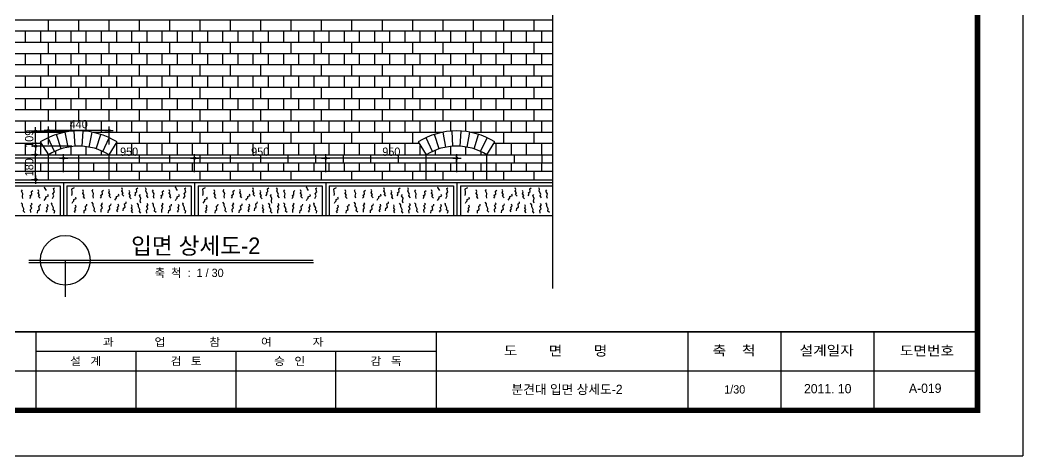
# Model space of a CAD drawing. Extents: x 180744 to 193359, y -159004 to -150094.
# Drawn here: x 186092 to 193359, y -159004 to -155847 of the extents above; entities that cross this region are included whole.
import ezdxf
from ezdxf.enums import TextEntityAlignment as Align

# ---------------------------------------------------------------- set-up
doc = ezdxf.new("R2010")
doc.units = 0
doc.header["$LTSCALE"] = 50
doc.header["$MEASUREMENT"] = 0
doc.header["$PDMODE"] = 35
doc.header["$PDSIZE"] = -10
doc.layers.get('0').update_dxf_attribs({"linetype": 'CONTINUOUS'})
doc.layers.get('DEFPOINTS').update_dxf_attribs({"linetype": 'CONTINUOUS'})
for name, color, linetype in [('COR', 4, 'CONTINUOUS'), ('DIM', 7, 'CONTINUOUS'), ('ele-3', 6, 'CONTINUOUS'), ('h', 5, 'CONTINUOUS'), ('HAT', 5, 'CONTINUOUS'), ('TEX', 7, 'CONTINUOUS'), ('TEXT', 7, 'CONTINUOUS'), ('W-2', 2, 'CONTINUOUS'), ('WAL', 3, 'CONTINUOUS'), ('WID', 4, 'CONTINUOUS')]:
    doc.layers.add(name, color=color, linetype=linetype)
doc.styles.add('HY울릉도M', font='HYWULM_0.TTF')
doc.styles.add('title', font='HYWULB_0.TTF', dxfattribs={"width": 0.6})
doc.styles.add('현창', font='HYWULM_0.TTF')
doc.dimstyles.new('ISO-25', dxfattribs={"dimscale": 20, "dimtxt": 4, "dimasz": 1, "dimexe": 2, "dimexo": 5, "dimtad": 1, "dimlunit": 6, "dimtxsty": '현창', "dimblk": 'DIMDOT', "dimcen": 2.5, "dimadec": 0, "dimazin": 0, "dimtfac": 1, "dimtmove": 0, "dimatfit": 3, "dimldrblk": 'DIMDOT', "dimfxl": 1, "dimarcsym": 0})

# ---------------------------------------------------------------- blocks, each defined once
blk = doc.blocks.new('20')
at = {"layer": 'COR', "linetype": 'Continuous'}
for p, q in [((262847, -53606), (262847, -57398)), ((282175, -53606), (282175, -57398)), ((294331, -53606), (294331, -57398)), ((294331, -53606), (294331, -57398)), ((298824, -53606), (298824, -57398)), ((303324, -53606), (303324, -57398)), ((282175, -54554), (262847, -54554)), ((308324, -55502), (230424, -55502)), ((308324, -55502), (230424, -55502))]:
    blk.add_line(p, q, dxfattribs=at)
at = {"layer": 'COR'}
for p, q in [((267679, -54554), (267679, -57398)), ((272511, -54554), (272511, -57398)), ((277343, -57398), (277343, -54554))]:
    blk.add_line(p, q, dxfattribs=at)
at = {"layer": 'COR', "linetype": 'Continuous', "const_width": 270}
blk.add_lwpolyline([(230424, -2398), (230424, -57398), (308324, -57398), (308324, -2398)], close=True, dxfattribs=at)
at = {"layer": 'COR', "linetype": 'Continuous', "const_width": 94.8}
blk.add_lwpolyline([(308324, -53606), (230424, -53606)], dxfattribs=at)
at = {"layer": 'HAT'}
for p in [(310524, -198), (226424, -59598)]:
    blk.add_line(p, (310524, -59598), dxfattribs=at)
at = {"layer": 'WAL', "linetype": 'Continuous', "style": 'HY울릉도M', "width": 1.1}
for s, height, p in [('과             업              참             여             자', 379.48, (266081, -54287)), ('도        면        명', 474.35, (285449, -54755)), ('축    척', 474.3, (295539, -54743)), ('설계일자', 474.3, (299737, -54743)), ('도면번호', 474.3, (304577, -54755)), ('설   계', 379.5, (264501, -55211)), ('검   토', 379.5, (269356, -55211)), ('승   인', 379.5, (274355, -55211)), ('감   독', 379.5, (279013, -55211))]:
    blk.add_text(s, height=height, dxfattribs=at).set_placement(p)
blk = doc.blocks.new('DIMDOT')
at = {"linetype": 'Continuous'}
blk.add_line((-2, 0), (2, 0), dxfattribs=at)
for radius in [0.5, 0.25]:
    blk.add_circle((0, 0), radius, dxfattribs=at)
blk = doc.blocks.new('*D19')
at = {"color": 0, "lineweight": -2}
for p, q in [((186222.4, -156822.9), (186175.3, -156822.9)), ((186205.3, -156987.9), (186205.3, -156837.9)), ((186222.4, -157002.9), (186175.3, -157002.9))]:
    blk.add_line(p, q, dxfattribs=at)
at = {"layer": 'DEFPOINTS', "color": 0}
for p in [(186205.3, -156822.9), (186297.4, -156822.9), (186297.4, -157002.9)]:
    blk.add_point(p, dxfattribs=at)
at = {"color": 0, "lineweight": -2, "xscale": 15, "yscale": 15, "zscale": 15}
for p, rotation in [((186205.3, -156822.9), 90), ((186205.3, -157002.9), 270)]:
    blk.add_blockref('DIMDOT', p, dxfattribs=dict(at, rotation=rotation))
at = {"color": 0, "insert": (186159, -156912.9), "char_height": 60, "attachment_point": 5, "rotation": 90, "style": '현창'}
blk.add_mtext('180', dxfattribs=at)
blk = doc.blocks.new('*D20')
at = {"color": 0, "lineweight": -2}
for p, q in [((186475, -156651.7), (186175.1, -156651.7)), ((186205.1, -156745.7), (186205.1, -156666.7)), ((186468.2, -156760.7), (186175.1, -156760.7))]:
    blk.add_line(p, q, dxfattribs=at)
at = {"layer": 'DEFPOINTS', "color": 0}
for p in [(186205.1, -156651.7), (186550, -156651.7), (186543.2, -156760.7)]:
    blk.add_point(p, dxfattribs=at)
at = {"color": 0, "lineweight": -2, "xscale": 15, "yscale": 15, "zscale": 15}
for p, rotation in [((186205.1, -156651.7), 90), ((186205.1, -156760.7), 270)]:
    blk.add_blockref('DIMDOT', p, dxfattribs=dict(at, rotation=rotation))
at = {"color": 0, "insert": (186158.9, -156706.2), "char_height": 60, "attachment_point": 5, "rotation": 90, "style": '현창'}
blk.add_mtext('109', dxfattribs=at)
blk = doc.blocks.new('*D24')
at = {"color": 0, "lineweight": -2}
for p, q in [((185457.4, -156947.9), (185457.4, -156816.8)), ((186392.4, -156846.8), (185472.4, -156846.8)), ((186407.4, -156947.9), (186407.4, -156816.8))]:
    blk.add_line(p, q, dxfattribs=at)
at = {"layer": 'DEFPOINTS', "color": 0}
for p in [(185457.4, -156846.8), (185457.4, -157022.9), (186407.4, -157022.9)]:
    blk.add_point(p, dxfattribs=at)
at = {"color": 0, "lineweight": -2, "xscale": 15, "yscale": 15, "zscale": 15, "rotation": 180}
blk.add_blockref('DIMDOT', (185457.4, -156846.8), dxfattribs=at)
at = {"color": 0, "lineweight": -2, "xscale": 15, "yscale": 15, "zscale": 15}
blk.add_blockref('DIMDOT', (186407.4, -156846.8), dxfattribs=at)
at = {"color": 0, "insert": (185932.4, -156800.6), "char_height": 60, "attachment_point": 5, "style": '현창'}
blk.add_mtext('950', dxfattribs=at)
blk = doc.blocks.new('*D25')
at = {"color": 0, "lineweight": -2}
for p, q in [((186407.4, -156947.9), (186407.4, -156816.8)), ((187342.4, -156846.8), (186422.4, -156846.8)), ((187357.4, -156947.9), (187357.4, -156816.8))]:
    blk.add_line(p, q, dxfattribs=at)
at = {"layer": 'DEFPOINTS', "color": 0}
for p in [(186407.4, -156846.8), (186407.4, -157022.9), (187357.4, -157022.9)]:
    blk.add_point(p, dxfattribs=at)
at = {"color": 0, "lineweight": -2, "xscale": 15, "yscale": 15, "zscale": 15, "rotation": 180}
blk.add_blockref('DIMDOT', (186407.4, -156846.8), dxfattribs=at)
at = {"color": 0, "lineweight": -2, "xscale": 15, "yscale": 15, "zscale": 15}
blk.add_blockref('DIMDOT', (187357.4, -156846.8), dxfattribs=at)
at = {"color": 0, "insert": (186882.4, -156800.6), "char_height": 60, "attachment_point": 5, "style": '현창'}
blk.add_mtext('950', dxfattribs=at)
blk = doc.blocks.new('*D26')
at = {"color": 0, "lineweight": -2}
for p, q in [((187357.4, -156947.9), (187357.4, -156816.8)), ((188292.4, -156846.8), (187372.4, -156846.8)), ((188307.4, -156947.9), (188307.4, -156816.8))]:
    blk.add_line(p, q, dxfattribs=at)
at = {"layer": 'DEFPOINTS', "color": 0}
for p in [(187357.4, -156846.8), (187357.4, -157022.9), (188307.4, -157022.9)]:
    blk.add_point(p, dxfattribs=at)
at = {"color": 0, "lineweight": -2, "xscale": 15, "yscale": 15, "zscale": 15, "rotation": 180}
blk.add_blockref('DIMDOT', (187357.4, -156846.8), dxfattribs=at)
at = {"color": 0, "lineweight": -2, "xscale": 15, "yscale": 15, "zscale": 15}
blk.add_blockref('DIMDOT', (188307.4, -156846.8), dxfattribs=at)
at = {"color": 0, "insert": (187832.4, -156800.6), "char_height": 60, "attachment_point": 5, "style": '현창'}
blk.add_mtext('950', dxfattribs=at)
blk = doc.blocks.new('*D27')
at = {"color": 0, "lineweight": -2}
for p, q in [((188307.4, -156947.9), (188307.4, -156816.8)), ((189242.4, -156846.8), (188322.4, -156846.8)), ((189257.4, -156947.9), (189257.4, -156816.8))]:
    blk.add_line(p, q, dxfattribs=at)
at = {"layer": 'DEFPOINTS', "color": 0}
for p in [(188307.4, -156846.8), (188307.4, -157022.9), (189257.4, -157022.9)]:
    blk.add_point(p, dxfattribs=at)
at = {"color": 0, "lineweight": -2, "xscale": 15, "yscale": 15, "zscale": 15, "rotation": 180}
blk.add_blockref('DIMDOT', (188307.4, -156846.8), dxfattribs=at)
at = {"color": 0, "lineweight": -2, "xscale": 15, "yscale": 15, "zscale": 15}
blk.add_blockref('DIMDOT', (189257.4, -156846.8), dxfattribs=at)
at = {"color": 0, "insert": (188782.4, -156800.6), "char_height": 60, "attachment_point": 5, "style": '현창'}
blk.add_mtext('950', dxfattribs=at)
blk = doc.blocks.new('*D32')
at = {"color": 0, "lineweight": -2}
for p, q in [((186297.4, -156747.9), (186297.4, -156616.8)), ((186722.4, -156646.8), (186312.4, -156646.8)), ((186737.4, -156747.9), (186737.4, -156616.8))]:
    blk.add_line(p, q, dxfattribs=at)
at = {"layer": 'DEFPOINTS', "color": 0}
for p in [(186297.4, -156646.8), (186297.4, -156822.9), (186737.4, -156822.9)]:
    blk.add_point(p, dxfattribs=at)
at = {"color": 0, "lineweight": -2, "xscale": 15, "yscale": 15, "zscale": 15, "rotation": 180}
blk.add_blockref('DIMDOT', (186297.4, -156646.8), dxfattribs=at)
at = {"color": 0, "lineweight": -2, "xscale": 15, "yscale": 15, "zscale": 15}
blk.add_blockref('DIMDOT', (186737.4, -156646.8), dxfattribs=at)
at = {"color": 0, "insert": (186517.4, -156600.6), "char_height": 60, "attachment_point": 5, "style": '현창'}
blk.add_mtext('440', dxfattribs=at)

msp = doc.modelspace()

# ---------------------------------------------------------------- linework, layer by layer
at = {"layer": 'DIM'}
for p, q in [((186155.4, -157603.663), (188218.511, -157603.663)), ((186419.845, -157586.521), (186419.845, -157852.235))]:
    msp.add_line(p, q, dxfattribs=at)
msp.add_lwpolyline([(189949.93, -151797.898), (189949.93, -155299.202), (189849.93, -155339.202), (190049.93, -155339.202), (189949.93, -155379.202), (189949.93, -157790.476)], dxfattribs=at)
msp.add_circle((186419.845, -157586.521), 180, dxfattribs=at)
at = {"layer": 'ele-3'}
for p, q in [((186440.575, -156767.068), (186420.242, -156658.963)), ((186491.666, -156760.703), (186484.853, -156650.914)), ((186543.152, -156760.703), (186549.964, -156650.914)), ((186594.242, -156767.068), (186614.575, -156658.963)), ((189178.075, -156767.068), (189157.742, -156658.963)), ((189229.166, -156760.703), (189222.353, -156650.914)), ((189280.652, -156760.703), (189287.464, -156650.914)), ((189331.742, -156767.068), (189352.075, -156658.963)), ((186239.189, -156729.568), (186297.409, -156822.898)), ((186342.696, -156798.406), (186296.46, -156698.595)), ((186390.663, -156779.7), (186357.122, -156674.938)), ((186644.154, -156779.7), (186677.696, -156674.938)), ((186692.122, -156798.406), (186738.357, -156698.595)), ((186737.409, -156822.898), (186795.629, -156729.568)), ((188976.689, -156729.568), (189034.909, -156822.898)), ((189080.196, -156798.406), (189033.96, -156698.595)), ((189128.163, -156779.7), (189094.622, -156674.938)), ((189381.654, -156779.7), (189415.196, -156674.938)), ((189429.622, -156798.406), (189475.857, -156698.595)), ((189474.909, -156822.898), (189533.129, -156729.568)), ((184592.409, -156822.898), (186297.409, -156822.898)), ((186737.409, -156822.898), (189034.909, -156822.898)), ((189474.909, -156822.898), (189949.93, -156822.898)), ((186297.409, -156882.898), (184592.409, -156882.898)), ((189034.909, -156882.898), (186737.409, -156882.898)), ((189949.93, -156882.898), (189474.909, -156882.898))]:
    msp.add_line(p, q, dxfattribs=at)
for points in [[(186957.409, -156882.898), (186957.409, -156822.898)], [(187177.409, -156882.898), (187177.409, -156822.898)], [(187397.409, -156882.898), (187397.409, -156822.898)], [(187617.409, -156882.898), (187617.409, -156822.898)], [(187837.409, -156882.898), (187837.409, -156822.898)], [(188034.909, -156882.898), (188034.909, -156822.898)], [(188234.909, -156882.898), (188234.909, -156822.898)], [(188434.909, -156882.898), (188434.909, -156822.898)], [(188634.909, -156882.898), (188634.909, -156822.898)], [(188834.909, -156882.898), (188834.909, -156822.898)], [(189674.909, -156882.898), (189674.909, -156822.898)], [(189874.909, -156882.898), (189874.909, -156822.898)], [(186297.409, -156942.898), (184592.409, -156942.898)], [(186132.409, -156942.898), (186132.409, -156882.898)], [(186242.409, -156942.898), (186242.409, -156882.898)], [(189034.909, -156942.898), (186737.409, -156942.898)], [(186792.409, -156942.898), (186792.409, -156882.898)], [(186902.409, -156942.898), (186902.409, -156882.898)], [(186957.409, -157002.898), (186957.409, -156942.898)], [(187012.409, -156942.898), (187012.409, -156882.898)], [(187122.409, -156942.898), (187122.409, -156882.898)], [(187177.409, -157002.898), (187177.409, -156942.898)], [(187232.409, -156942.898), (187232.409, -156882.898)], [(187342.409, -156942.898), (187342.409, -156882.898)], [(187397.409, -157002.898), (187397.409, -156942.898)], [(187452.409, -156942.898), (187452.409, -156882.898)], [(187562.409, -156942.898), (187562.409, -156882.898)], [(187617.409, -157002.898), (187617.409, -156942.898)], [(187672.409, -156942.898), (187672.409, -156882.898)], [(187782.409, -156942.898), (187782.409, -156882.898)], [(187837.409, -157002.898), (187837.409, -156942.898)], [(187892.409, -156942.898), (187892.409, -156882.898)], [(188002.409, -156942.898), (188002.409, -156882.898)], [(188057.409, -157002.898), (188057.409, -156942.898)], [(188112.409, -156942.898), (188112.409, -156882.898)], [(188222.409, -156942.898), (188222.409, -156882.898)], [(188277.409, -157002.898), (188277.409, -156942.898)], [(188332.409, -156942.898), (188332.409, -156882.898)], [(188442.409, -156942.898), (188442.409, -156882.898)], [(188497.409, -157002.898), (188497.409, -156942.898)], [(188552.409, -156942.898), (188552.409, -156882.898)], [(188662.409, -156942.898), (188662.409, -156882.898)], [(188717.409, -157002.898), (188717.409, -156942.898)], [(188772.409, -156942.898), (188772.409, -156882.898)], [(188882.409, -156942.898), (188882.409, -156882.898)], [(188937.409, -157002.898), (188937.409, -156942.898)], [(188992.409, -156942.898), (188992.409, -156882.898)], [(189949.93, -156942.898), (189474.909, -156942.898)], [(189542.409, -156942.898), (189542.409, -156882.898)], [(189597.409, -157002.898), (189597.409, -156942.898)], [(189652.409, -156942.898), (189652.409, -156882.898)], [(189762.409, -156942.898), (189762.409, -156882.898)], [(189817.409, -157002.898), (189817.409, -156942.898)], [(189872.409, -156942.898), (189872.409, -156882.898)]]:
    msp.add_lwpolyline(points, dxfattribs=at)
for centre, radius in [((186517.409, -157175.569), 525.664), ((189254.909, -157175.569), 525.664), ((186517.409, -157175.569), 415.664), ((189254.909, -157175.569), 415.664)]:
    msp.add_arc(centre, radius, 58.0436044, 121.9563956, dxfattribs=at)
at = {"layer": 'h'}
for p, q in [((189949.93, -155846.672), (184592.409, -155846.672)), ((189949.93, -155928.024), (184592.409, -155928.024)), ((189949.93, -156009.376), (184592.409, -156009.376)), ((189949.93, -156090.729), (184592.409, -156090.729)), ((189949.93, -156172.081), (184592.409, -156172.081)), ((189949.93, -156253.433), (184592.409, -156253.433)), ((189949.93, -156334.785), (184592.409, -156334.785)), ((189949.93, -156416.137), (184592.409, -156416.137)), ((189949.93, -156497.489), (184592.409, -156497.489)), ((189949.93, -156578.842), (184592.409, -156578.842)), ((186413.913, -156660.194), (184592.409, -156660.194)), ((189151.413, -156660.194), (186620.904, -156660.194)), ((189949.93, -156660.194), (189358.404, -156660.194)), ((186246.66, -156741.546), (184592.409, -156741.546)), ((188984.16, -156741.546), (186788.157, -156741.546)), ((189949.93, -156741.546), (189525.657, -156741.546))]:
    msp.add_line(p, q, dxfattribs=at)
for points in [[(186297.409, -155928.024), (186297.409, -155846.672)], [(186517.409, -155928.024), (186517.409, -155846.672)], [(186737.409, -155928.024), (186737.409, -155846.672)], [(186957.409, -155928.024), (186957.409, -155846.672)], [(187177.409, -155928.024), (187177.409, -155846.672)], [(187397.409, -155928.024), (187397.409, -155846.672)], [(187617.409, -155928.024), (187617.409, -155846.672)], [(187837.409, -155928.024), (187837.409, -155846.672)], [(188057.409, -155928.024), (188057.409, -155846.672)], [(188277.409, -155928.024), (188277.409, -155846.672)], [(188497.409, -155928.024), (188497.409, -155846.672)], [(188717.409, -155928.024), (188717.409, -155846.672)], [(188937.409, -155928.024), (188937.409, -155846.672)], [(189157.409, -155928.024), (189157.409, -155846.672)], [(189377.409, -155928.024), (189377.409, -155846.672)], [(189597.409, -155928.024), (189597.409, -155846.672)], [(189817.409, -155928.024), (189817.409, -155846.672)], [(186132.409, -156009.376), (186132.409, -155928.024)], [(186242.409, -156009.376), (186242.409, -155928.024)], [(186352.409, -156009.376), (186352.409, -155928.024)], [(186462.409, -156009.376), (186462.409, -155928.024)], [(186572.409, -156009.376), (186572.409, -155928.024)], [(186682.409, -156009.376), (186682.409, -155928.024)], [(186792.409, -156009.376), (186792.409, -155928.024)], [(186902.409, -156009.376), (186902.409, -155928.024)], [(187012.409, -156009.376), (187012.409, -155928.024)], [(187122.409, -156009.376), (187122.409, -155928.024)], [(187232.409, -156009.376), (187232.409, -155928.024)], [(187342.409, -156009.376), (187342.409, -155928.024)], [(187452.409, -156009.376), (187452.409, -155928.024)], [(187562.409, -156009.376), (187562.409, -155928.024)], [(187672.409, -156009.376), (187672.409, -155928.024)], [(187782.409, -156009.376), (187782.409, -155928.024)], [(187892.409, -156009.376), (187892.409, -155928.024)], [(188002.409, -156009.376), (188002.409, -155928.024)], [(188112.409, -156009.376), (188112.409, -155928.024)], [(188222.409, -156009.376), (188222.409, -155928.024)], [(188332.409, -156009.376), (188332.409, -155928.024)], [(188442.409, -156009.376), (188442.409, -155928.024)], [(188552.409, -156009.376), (188552.409, -155928.024)], [(188662.409, -156009.376), (188662.409, -155928.024)], [(188772.409, -156009.376), (188772.409, -155928.024)], [(188882.409, -156009.376), (188882.409, -155928.024)], [(188992.409, -156009.376), (188992.409, -155928.024)], [(189102.409, -156009.376), (189102.409, -155928.024)], [(189212.409, -156009.376), (189212.409, -155928.024)], [(189322.409, -156009.376), (189322.409, -155928.024)], [(189432.409, -156009.376), (189432.409, -155928.024)], [(189542.409, -156009.376), (189542.409, -155928.024)], [(189652.409, -156009.376), (189652.409, -155928.024)], [(189762.409, -156009.376), (189762.409, -155928.024)], [(189872.409, -156009.376), (189872.409, -155928.024)], [(186297.409, -156090.729), (186297.409, -156009.376)], [(186517.409, -156090.729), (186517.409, -156009.376)], [(186737.409, -156090.729), (186737.409, -156009.376)], [(186957.409, -156090.729), (186957.409, -156009.376)], [(187177.409, -156090.729), (187177.409, -156009.376)], [(187397.409, -156090.729), (187397.409, -156009.376)], [(187617.409, -156090.729), (187617.409, -156009.376)], [(187837.409, -156090.729), (187837.409, -156009.376)], [(188057.409, -156090.729), (188057.409, -156009.376)], [(188277.409, -156090.729), (188277.409, -156009.376)], [(188497.409, -156090.729), (188497.409, -156009.376)], [(188717.409, -156090.729), (188717.409, -156009.376)], [(188937.409, -156090.729), (188937.409, -156009.376)], [(189157.409, -156090.729), (189157.409, -156009.376)], [(189377.409, -156090.729), (189377.409, -156009.376)], [(189597.409, -156090.729), (189597.409, -156009.376)], [(189817.409, -156090.729), (189817.409, -156009.376)], [(186132.409, -156172.081), (186132.409, -156090.729)], [(186242.409, -156172.081), (186242.409, -156090.729)], [(186352.409, -156172.081), (186352.409, -156090.729)], [(186462.409, -156172.081), (186462.409, -156090.729)], [(186572.409, -156172.081), (186572.409, -156090.729)], [(186682.409, -156172.081), (186682.409, -156090.729)], [(186792.409, -156172.081), (186792.409, -156090.729)], [(186902.409, -156172.081), (186902.409, -156090.729)], [(187012.409, -156172.081), (187012.409, -156090.729)], [(187122.409, -156172.081), (187122.409, -156090.729)], [(187232.409, -156172.081), (187232.409, -156090.729)], [(187342.409, -156172.081), (187342.409, -156090.729)], [(187452.409, -156172.081), (187452.409, -156090.729)], [(187562.409, -156172.081), (187562.409, -156090.729)], [(187672.409, -156172.081), (187672.409, -156090.729)], [(187782.409, -156172.081), (187782.409, -156090.729)], [(187892.409, -156172.081), (187892.409, -156090.729)], [(188002.409, -156172.081), (188002.409, -156090.729)], [(188112.409, -156172.081), (188112.409, -156090.729)], [(188222.409, -156172.081), (188222.409, -156090.729)], [(188332.409, -156172.081), (188332.409, -156090.729)], [(188442.409, -156172.081), (188442.409, -156090.729)], [(188552.409, -156172.081), (188552.409, -156090.729)], [(188662.409, -156172.081), (188662.409, -156090.729)], [(188772.409, -156172.081), (188772.409, -156090.729)], [(188882.409, -156172.081), (188882.409, -156090.729)], [(188992.409, -156172.081), (188992.409, -156090.729)], [(189102.409, -156172.081), (189102.409, -156090.729)], [(189212.409, -156172.081), (189212.409, -156090.729)], [(189322.409, -156172.081), (189322.409, -156090.729)], [(189432.409, -156172.081), (189432.409, -156090.729)], [(189542.409, -156172.081), (189542.409, -156090.729)], [(189652.409, -156172.081), (189652.409, -156090.729)], [(189762.409, -156172.081), (189762.409, -156090.729)], [(189872.409, -156172.081), (189872.409, -156090.729)], [(186297.409, -156253.433), (186297.409, -156172.081)], [(186517.409, -156253.433), (186517.409, -156172.081)], [(186737.409, -156253.433), (186737.409, -156172.081)], [(186957.409, -156253.433), (186957.409, -156172.081)], [(187177.409, -156253.433), (187177.409, -156172.081)], [(187397.409, -156253.433), (187397.409, -156172.081)], [(187617.409, -156253.433), (187617.409, -156172.081)], [(187837.409, -156253.433), (187837.409, -156172.081)], [(188057.409, -156253.433), (188057.409, -156172.081)], [(188277.409, -156253.433), (188277.409, -156172.081)], [(188497.409, -156253.433), (188497.409, -156172.081)], [(188717.409, -156253.433), (188717.409, -156172.081)], [(188937.409, -156253.433), (188937.409, -156172.081)], [(189157.409, -156253.433), (189157.409, -156172.081)], [(189377.409, -156253.433), (189377.409, -156172.081)], [(189597.409, -156253.433), (189597.409, -156172.081)], [(189817.409, -156253.433), (189817.409, -156172.081)], [(186132.409, -156334.785), (186132.409, -156253.433)], [(186242.409, -156334.785), (186242.409, -156253.433)], [(186352.409, -156334.785), (186352.409, -156253.433)], [(186462.409, -156334.785), (186462.409, -156253.433)], [(186572.409, -156334.785), (186572.409, -156253.433)], [(186682.409, -156334.785), (186682.409, -156253.433)], [(186792.409, -156334.785), (186792.409, -156253.433)], [(186902.409, -156334.785), (186902.409, -156253.433)], [(187012.409, -156334.785), (187012.409, -156253.433)], [(187122.409, -156334.785), (187122.409, -156253.433)], [(187232.409, -156334.785), (187232.409, -156253.433)], [(187342.409, -156334.785), (187342.409, -156253.433)], [(187452.409, -156334.785), (187452.409, -156253.433)], [(187562.409, -156334.785), (187562.409, -156253.433)], [(187672.409, -156334.785), (187672.409, -156253.433)], [(187782.409, -156334.785), (187782.409, -156253.433)], [(187892.409, -156334.785), (187892.409, -156253.433)], [(188002.409, -156334.785), (188002.409, -156253.433)], [(188112.409, -156334.785), (188112.409, -156253.433)], [(188222.409, -156334.785), (188222.409, -156253.433)], [(188332.409, -156334.785), (188332.409, -156253.433)], [(188442.409, -156334.785), (188442.409, -156253.433)], [(188552.409, -156334.785), (188552.409, -156253.433)], [(188662.409, -156334.785), (188662.409, -156253.433)], [(188772.409, -156334.785), (188772.409, -156253.433)], [(188882.409, -156334.785), (188882.409, -156253.433)], [(188992.409, -156334.785), (188992.409, -156253.433)], [(189102.409, -156334.785), (189102.409, -156253.433)], [(189212.409, -156334.785), (189212.409, -156253.433)], [(189322.409, -156334.785), (189322.409, -156253.433)], [(189432.409, -156334.785), (189432.409, -156253.433)], [(189542.409, -156334.785), (189542.409, -156253.433)], [(189652.409, -156334.785), (189652.409, -156253.433)], [(189762.409, -156334.785), (189762.409, -156253.433)], [(189872.409, -156334.785), (189872.409, -156253.433)], [(186297.409, -156416.137), (186297.409, -156334.785)], [(186517.409, -156416.137), (186517.409, -156334.785)], [(186737.409, -156416.137), (186737.409, -156334.785)], [(186957.409, -156416.137), (186957.409, -156334.785)], [(187177.409, -156416.137), (187177.409, -156334.785)], [(187397.409, -156416.137), (187397.409, -156334.785)], [(187617.409, -156416.137), (187617.409, -156334.785)], [(187837.409, -156416.137), (187837.409, -156334.785)], [(188057.409, -156416.137), (188057.409, -156334.785)], [(188277.409, -156416.137), (188277.409, -156334.785)], [(188497.409, -156416.137), (188497.409, -156334.785)], [(188717.409, -156416.137), (188717.409, -156334.785)], [(188937.409, -156416.137), (188937.409, -156334.785)], [(189157.409, -156416.137), (189157.409, -156334.785)], [(189377.409, -156416.137), (189377.409, -156334.785)], [(189597.409, -156416.137), (189597.409, -156334.785)], [(189817.409, -156416.137), (189817.409, -156334.785)], [(186132.409, -156497.489), (186132.409, -156416.137)], [(186242.409, -156497.489), (186242.409, -156416.137)], [(186352.409, -156497.489), (186352.409, -156416.137)], [(186462.409, -156497.489), (186462.409, -156416.137)], [(186572.409, -156497.489), (186572.409, -156416.137)], [(186682.409, -156497.489), (186682.409, -156416.137)], [(186792.409, -156497.489), (186792.409, -156416.137)], [(186902.409, -156497.489), (186902.409, -156416.137)], [(187012.409, -156497.489), (187012.409, -156416.137)], [(187122.409, -156497.489), (187122.409, -156416.137)], [(187232.409, -156497.489), (187232.409, -156416.137)], [(187342.409, -156497.489), (187342.409, -156416.137)], [(187452.409, -156497.489), (187452.409, -156416.137)], [(187562.409, -156497.489), (187562.409, -156416.137)], [(187672.409, -156497.489), (187672.409, -156416.137)], [(187782.409, -156497.489), (187782.409, -156416.137)], [(187892.409, -156497.489), (187892.409, -156416.137)], [(188002.409, -156497.489), (188002.409, -156416.137)], [(188112.409, -156497.489), (188112.409, -156416.137)], [(188222.409, -156497.489), (188222.409, -156416.137)], [(188332.409, -156497.489), (188332.409, -156416.137)], [(188442.409, -156497.489), (188442.409, -156416.137)], [(188552.409, -156497.489), (188552.409, -156416.137)], [(188662.409, -156497.489), (188662.409, -156416.137)], [(188772.409, -156497.489), (188772.409, -156416.137)], [(188882.409, -156497.489), (188882.409, -156416.137)], [(188992.409, -156497.489), (188992.409, -156416.137)], [(189102.409, -156497.489), (189102.409, -156416.137)], [(189212.409, -156497.489), (189212.409, -156416.137)], [(189322.409, -156497.489), (189322.409, -156416.137)], [(189432.409, -156497.489), (189432.409, -156416.137)], [(189542.409, -156497.489), (189542.409, -156416.137)], [(189652.409, -156497.489), (189652.409, -156416.137)], [(189762.409, -156497.489), (189762.409, -156416.137)], [(189872.409, -156497.489), (189872.409, -156416.137)], [(186297.409, -156578.842), (186297.409, -156497.489)], [(186517.409, -156578.842), (186517.409, -156497.489)], [(186737.409, -156578.842), (186737.409, -156497.489)], [(186957.409, -156578.842), (186957.409, -156497.489)], [(187177.409, -156578.842), (187177.409, -156497.489)], [(187397.409, -156578.842), (187397.409, -156497.489)], [(187617.409, -156578.842), (187617.409, -156497.489)], [(187837.409, -156578.842), (187837.409, -156497.489)], [(188057.409, -156578.842), (188057.409, -156497.489)], [(188277.409, -156578.842), (188277.409, -156497.489)], [(188497.409, -156578.842), (188497.409, -156497.489)], [(188717.409, -156578.842), (188717.409, -156497.489)], [(188937.409, -156578.842), (188937.409, -156497.489)], [(189157.409, -156578.842), (189157.409, -156497.489)], [(189377.409, -156578.842), (189377.409, -156497.489)], [(189597.409, -156578.842), (189597.409, -156497.489)], [(189817.409, -156578.842), (189817.409, -156497.489)], [(186132.409, -156660.194), (186132.409, -156578.842)], [(186242.409, -156660.194), (186242.409, -156578.842)], [(186352.409, -156660.194), (186352.409, -156578.842)], [(186462.409, -156652.79), (186462.409, -156578.842)], [(186572.409, -156652.79), (186572.409, -156578.842)], [(186682.409, -156660.194), (186682.409, -156578.842)], [(186792.409, -156660.194), (186792.409, -156578.842)], [(186902.409, -156660.194), (186902.409, -156578.842)], [(187012.409, -156660.194), (187012.409, -156578.842)], [(187122.409, -156660.194), (187122.409, -156578.842)], [(187232.409, -156660.194), (187232.409, -156578.842)], [(187342.409, -156660.194), (187342.409, -156578.842)], [(187452.409, -156660.194), (187452.409, -156578.842)], [(187562.409, -156660.194), (187562.409, -156578.842)], [(187672.409, -156660.194), (187672.409, -156578.842)], [(187782.409, -156660.194), (187782.409, -156578.842)], [(187892.409, -156660.194), (187892.409, -156578.842)], [(188002.409, -156660.194), (188002.409, -156578.842)], [(188112.409, -156660.194), (188112.409, -156578.842)], [(188222.409, -156660.194), (188222.409, -156578.842)], [(188332.409, -156660.194), (188332.409, -156578.842)], [(188442.409, -156660.194), (188442.409, -156578.842)], [(188552.409, -156660.194), (188552.409, -156578.842)], [(188662.409, -156660.194), (188662.409, -156578.842)], [(188772.409, -156660.194), (188772.409, -156578.842)], [(188882.409, -156660.194), (188882.409, -156578.842)], [(188992.409, -156660.194), (188992.409, -156578.842)], [(189102.409, -156660.194), (189102.409, -156578.842)], [(189212.409, -156651.626), (189212.409, -156578.842)], [(189322.409, -156654.257), (189322.409, -156578.842)], [(189432.409, -156660.194), (189432.409, -156578.842)], [(189542.409, -156660.194), (189542.409, -156578.842)], [(189652.409, -156660.194), (189652.409, -156578.842)], [(189762.409, -156660.194), (189762.409, -156578.842)], [(189872.409, -156660.194), (189872.409, -156578.842)], [(186297.409, -156698.156), (186297.409, -156660.194)], [(186737.409, -156698.156), (186737.409, -156660.194)], [(186957.409, -156741.546), (186957.409, -156660.194)], [(187177.409, -156741.546), (187177.409, -156660.194)], [(187397.409, -156741.546), (187397.409, -156660.194)], [(187617.409, -156741.546), (187617.409, -156660.194)], [(187837.409, -156741.546), (187837.409, -156660.194)], [(188057.409, -156741.546), (188057.409, -156660.194)], [(188277.409, -156741.546), (188277.409, -156660.194)], [(188497.409, -156741.546), (188497.409, -156660.194)], [(188717.409, -156741.546), (188717.409, -156660.194)], [(188937.409, -156741.546), (188937.409, -156660.194)], [(189377.409, -156664.378), (189377.409, -156660.194)], [(189597.409, -156741.546), (189597.409, -156660.194)], [(189817.409, -156741.546), (189817.409, -156660.194)], [(186132.409, -156822.898), (186132.409, -156741.546)], [(186242.409, -156822.898), (186242.409, -156741.546)], [(186792.409, -156822.898), (186792.409, -156741.546)], [(186902.409, -156822.898), (186902.409, -156741.546)], [(187012.409, -156822.898), (187012.409, -156741.546)], [(187122.409, -156822.898), (187122.409, -156741.546)], [(187232.409, -156822.898), (187232.409, -156741.546)], [(187342.409, -156822.898), (187342.409, -156741.546)], [(187452.409, -156822.898), (187452.409, -156741.546)], [(187562.409, -156822.898), (187562.409, -156741.546)], [(187672.409, -156822.898), (187672.409, -156741.546)], [(187782.409, -156822.898), (187782.409, -156741.546)], [(187892.409, -156822.898), (187892.409, -156741.546)], [(188002.409, -156822.898), (188002.409, -156741.546)], [(188112.409, -156822.898), (188112.409, -156741.546)], [(188222.409, -156822.898), (188222.409, -156741.546)], [(188332.409, -156822.898), (188332.409, -156741.546)], [(188442.409, -156822.898), (188442.409, -156741.546)], [(188552.409, -156822.898), (188552.409, -156741.546)], [(188662.409, -156822.898), (188662.409, -156741.546)], [(188772.409, -156822.898), (188772.409, -156741.546)], [(188882.409, -156822.898), (188882.409, -156741.546)], [(188992.409, -156822.898), (188992.409, -156754.769)], [(189542.409, -156822.898), (189542.409, -156741.546)], [(189652.409, -156822.898), (189652.409, -156741.546)], [(189762.409, -156822.898), (189762.409, -156741.546)], [(189872.409, -156822.898), (189872.409, -156741.546)], [(186112.966, -157138.92), (186109.34, -157124.802), (186113.277, -157104.589), (186102.731, -157086.692), (186109.734, -157075.923)], [(186162.66, -157140.028), (186170.29, -157128.843), (186165.712, -157117.149), (186176.902, -157109.523), (186174.868, -157089.186), (186184.023, -157082.067)], [(186238.219, -157136.851), (186226.907, -157124.467), (186233.371, -157113.159), (186223.675, -157100.775), (186228.523, -157087.314), (186223.675, -157076.007)], [(186282.877, -157080.61), (186273.318, -157066.529), (186270.299, -157058.483), (186266.023, -157056.723)], [(186327.578, -157140.086), (186338.174, -157119.386), (186330.949, -157105.426), (186342.989, -157090.021), (186335.284, -157067.395), (186342.989, -157061.137)], [(186483.513, -157061.804), (186464.121, -157070.419), (186466.814, -157091.418), (186467.353, -157105.956), (186464.659, -157116.725)], [(186562.243, -157138.252), (186550.931, -157125.868), (186557.395, -157114.56), (186547.699, -157102.176), (186552.547, -157088.715), (186547.699, -157077.408)], [(186624.715, -157136.11), (186621.089, -157121.992), (186625.026, -157101.779), (186614.48, -157083.882), (186621.483, -157073.112)], [(186674.409, -157137.218), (186682.039, -157126.033), (186677.461, -157114.339), (186688.651, -157106.713), (186686.617, -157086.376), (186695.772, -157079.257)], [(186749.969, -157134.041), (186738.656, -157121.657), (186745.12, -157110.349), (186735.424, -157097.965), (186740.272, -157084.504), (186735.424, -157073.197)], [(186843.689, -157122.732), (186832.377, -157110.348), (186838.841, -157099.04), (186829.145, -157086.656), (186833.992, -157073.195), (186829.145, -157061.888)], [(186896.766, -157141.082), (186885.454, -157128.698), (186891.918, -157117.39), (186882.222, -157105.006), (186887.069, -157091.545), (186882.222, -157080.238)], [(186924.1, -157119.739), (186931.73, -157108.554), (186927.152, -157096.86), (186938.342, -157089.234), (186936.308, -157068.897), (186945.463, -157061.779)], [(187021.289, -157135.279), (187010.07, -157118.627), (187014.83, -157106.733), (187002.59, -157085.663), (187006.67, -157072.069), (187001.57, -157061.874)], [(187062.966, -157138.92), (187059.34, -157124.802), (187063.277, -157104.589), (187052.731, -157086.692), (187059.734, -157075.923)], [(187112.66, -157140.028), (187120.29, -157128.843), (187115.712, -157117.149), (187126.902, -157109.523), (187124.868, -157089.186), (187134.023, -157082.067)], [(187188.219, -157136.851), (187176.907, -157124.467), (187183.371, -157113.159), (187173.675, -157100.775), (187178.523, -157087.314), (187173.675, -157076.007)], [(187232.877, -157080.61), (187223.318, -157066.529), (187220.299, -157058.483), (187216.023, -157056.723)], [(187277.578, -157140.086), (187288.174, -157119.386), (187280.949, -157105.426), (187292.989, -157090.021), (187285.284, -157067.395), (187292.989, -157061.137)], [(187433.513, -157061.804), (187414.121, -157070.419), (187416.814, -157091.418), (187417.353, -157105.956), (187414.659, -157116.725)], [(187512.243, -157138.252), (187500.931, -157125.868), (187507.395, -157114.56), (187497.699, -157102.176), (187502.547, -157088.715), (187497.699, -157077.408)], [(187574.715, -157136.11), (187571.089, -157121.992), (187575.026, -157101.779), (187564.48, -157083.882), (187571.483, -157073.112)], [(187624.409, -157137.218), (187632.039, -157126.033), (187627.461, -157114.339), (187638.651, -157106.713), (187636.617, -157086.376), (187645.772, -157079.257)], [(187699.969, -157134.041), (187688.656, -157121.657), (187695.12, -157110.349), (187685.424, -157097.965), (187690.272, -157084.504), (187685.424, -157073.197)], [(187793.689, -157122.732), (187782.377, -157110.348), (187788.841, -157099.04), (187779.145, -157086.656), (187783.992, -157073.195), (187779.145, -157061.888)], [(187846.766, -157141.082), (187835.454, -157128.698), (187841.918, -157117.39), (187832.222, -157105.006), (187837.069, -157091.545), (187832.222, -157080.238)], [(187874.1, -157119.739), (187881.73, -157108.554), (187877.152, -157096.86), (187888.342, -157089.234), (187886.308, -157068.897), (187895.463, -157061.779)], [(187971.289, -157135.279), (187960.07, -157118.627), (187964.83, -157106.733), (187952.59, -157085.663), (187956.67, -157072.069), (187951.57, -157061.874)], [(188012.966, -157138.92), (188009.34, -157124.802), (188013.277, -157104.589), (188002.731, -157086.692), (188009.734, -157075.923)], [(188062.66, -157140.028), (188070.29, -157128.843), (188065.712, -157117.149), (188076.902, -157109.523), (188074.868, -157089.186), (188084.023, -157082.067)], [(188138.219, -157136.851), (188126.907, -157124.467), (188133.371, -157113.159), (188123.675, -157100.775), (188128.523, -157087.314), (188123.675, -157076.007)], [(188182.877, -157080.61), (188173.318, -157066.529), (188170.299, -157058.483), (188166.023, -157056.723)], [(188227.578, -157140.086), (188238.174, -157119.386), (188230.949, -157105.426), (188242.989, -157090.021), (188235.284, -157067.395), (188242.989, -157061.137)], [(188383.513, -157061.804), (188364.121, -157070.419), (188366.814, -157091.418), (188367.353, -157105.956), (188364.659, -157116.725)], [(188462.243, -157138.252), (188450.931, -157125.868), (188457.395, -157114.56), (188447.699, -157102.176), (188452.547, -157088.715), (188447.699, -157077.408)], [(188524.715, -157136.11), (188521.089, -157121.992), (188525.026, -157101.779), (188514.48, -157083.882), (188521.483, -157073.112)], [(188574.409, -157137.218), (188582.039, -157126.033), (188577.461, -157114.339), (188588.651, -157106.713), (188586.617, -157086.376), (188595.772, -157079.257)], [(188649.969, -157134.041), (188638.656, -157121.657), (188645.12, -157110.349), (188635.424, -157097.965), (188640.272, -157084.504), (188635.424, -157073.197)], [(188743.689, -157122.732), (188732.377, -157110.348), (188738.841, -157099.04), (188729.145, -157086.656), (188733.992, -157073.195), (188729.145, -157061.888)], [(188796.766, -157141.082), (188785.454, -157128.698), (188791.918, -157117.39), (188782.222, -157105.006), (188787.069, -157091.545), (188782.222, -157080.238)], [(188824.1, -157119.739), (188831.73, -157108.554), (188827.152, -157096.86), (188838.342, -157089.234), (188836.308, -157068.897), (188845.463, -157061.779)], [(188921.289, -157135.279), (188910.07, -157118.627), (188914.83, -157106.733), (188902.59, -157085.663), (188906.67, -157072.069), (188901.57, -157061.874)], [(188962.966, -157138.92), (188959.34, -157124.802), (188963.277, -157104.589), (188952.731, -157086.692), (188959.734, -157075.923)], [(189012.66, -157140.028), (189020.29, -157128.843), (189015.712, -157117.149), (189026.902, -157109.523), (189024.868, -157089.186), (189034.023, -157082.067)], [(189088.219, -157136.851), (189076.907, -157124.467), (189083.371, -157113.159), (189073.675, -157100.775), (189078.523, -157087.314), (189073.675, -157076.007)], [(189132.877, -157080.61), (189123.318, -157066.529), (189120.299, -157058.483), (189116.023, -157056.723)], [(189177.578, -157140.086), (189188.174, -157119.386), (189180.949, -157105.426), (189192.989, -157090.021), (189185.284, -157067.395), (189192.989, -157061.137)], [(189333.513, -157061.804), (189314.121, -157070.419), (189316.814, -157091.418), (189317.353, -157105.956), (189314.659, -157116.725)], [(189412.243, -157138.252), (189400.931, -157125.868), (189407.395, -157114.56), (189397.699, -157102.176), (189402.547, -157088.715), (189397.699, -157077.408)], [(189474.715, -157136.11), (189471.089, -157121.992), (189475.026, -157101.779), (189464.48, -157083.882), (189471.483, -157073.112)], [(189524.409, -157137.218), (189532.039, -157126.033), (189527.461, -157114.339), (189538.651, -157106.713), (189536.617, -157086.376), (189545.772, -157079.257)], [(189599.969, -157134.041), (189588.656, -157121.657), (189595.12, -157110.349), (189585.424, -157097.965), (189590.272, -157084.504), (189585.424, -157073.197)], [(189693.689, -157122.732), (189682.377, -157110.348), (189688.841, -157099.04), (189679.145, -157086.656), (189683.992, -157073.195), (189679.145, -157061.888)], [(189746.766, -157141.082), (189735.454, -157128.698), (189741.918, -157117.39), (189732.222, -157105.006), (189737.069, -157091.545), (189732.222, -157080.238)], [(189774.1, -157119.739), (189781.73, -157108.554), (189777.152, -157096.86), (189788.342, -157089.234), (189786.308, -157068.897), (189795.463, -157061.779)], [(189871.289, -157135.279), (189860.07, -157118.627), (189864.83, -157106.733), (189852.59, -157085.663), (189856.67, -157072.069), (189851.57, -157061.874)], [(189912.966, -157138.92), (189909.34, -157124.802), (189913.277, -157104.589), (189902.731, -157086.692), (189909.734, -157075.923)], [(186267.532, -157153.74), (186273.457, -157144.587), (186279.921, -157135.971), (186279.921, -157126.28), (186297.698, -157120.895), (186293.927, -157111.203)], [(186469.507, -157172.722), (186475.433, -157163.569), (186481.897, -157154.954), (186481.897, -157145.262), (186499.673, -157139.877), (186495.902, -157130.186)], [(186639.115, -157238.401), (186628.341, -157227.633), (186631.573, -157211.48), (186621.339, -157192.096), (186621.877, -157177.558), (186612.72, -157166.789)], [(186779.281, -157150.93), (186785.206, -157141.776), (186791.67, -157133.161), (186791.67, -157123.47), (186809.447, -157118.085), (186805.676, -157108.393)], [(186840.517, -157228.849), (186842.672, -157209.465), (186853.984, -157201.927), (186850.214, -157178.236), (186860.987, -157172.313), (186862.065, -157162.621)], [(186967.195, -157172.174), (186963.569, -157158.056), (186967.507, -157137.843), (186956.961, -157119.945), (186963.963, -157109.176)], [(187217.532, -157153.74), (187223.457, -157144.587), (187229.921, -157135.971), (187229.921, -157126.28), (187247.698, -157120.895), (187243.927, -157111.203)], [(187419.507, -157172.722), (187425.433, -157163.569), (187431.897, -157154.954), (187431.897, -157145.262), (187449.673, -157139.877), (187445.902, -157130.186)], [(187589.115, -157238.401), (187578.341, -157227.633), (187581.573, -157211.48), (187571.339, -157192.096), (187571.877, -157177.558), (187562.72, -157166.789)], [(187729.281, -157150.93), (187735.206, -157141.776), (187741.67, -157133.161), (187741.67, -157123.47), (187759.447, -157118.085), (187755.676, -157108.393)], [(187790.517, -157228.849), (187792.672, -157209.465), (187803.984, -157201.927), (187800.214, -157178.236), (187810.987, -157172.313), (187812.065, -157162.621)], [(187917.195, -157172.174), (187913.569, -157158.056), (187917.507, -157137.843), (187906.961, -157119.945), (187913.963, -157109.176)], [(188167.532, -157153.74), (188173.457, -157144.587), (188179.921, -157135.971), (188179.921, -157126.28), (188197.698, -157120.895), (188193.927, -157111.203)], [(188369.507, -157172.722), (188375.433, -157163.569), (188381.897, -157154.954), (188381.897, -157145.262), (188399.673, -157139.877), (188395.902, -157130.186)], [(188539.115, -157238.401), (188528.341, -157227.633), (188531.573, -157211.48), (188521.339, -157192.096), (188521.877, -157177.558), (188512.72, -157166.789)], [(188679.281, -157150.93), (188685.206, -157141.776), (188691.67, -157133.161), (188691.67, -157123.47), (188709.447, -157118.085), (188705.676, -157108.393)], [(188740.517, -157228.849), (188742.672, -157209.465), (188753.984, -157201.927), (188750.214, -157178.236), (188760.987, -157172.313), (188762.065, -157162.621)], [(188867.195, -157172.174), (188863.569, -157158.056), (188867.507, -157137.843), (188856.961, -157119.945), (188863.963, -157109.176)], [(189117.532, -157153.74), (189123.457, -157144.587), (189129.921, -157135.971), (189129.921, -157126.28), (189147.698, -157120.895), (189143.927, -157111.203)], [(189319.507, -157172.722), (189325.433, -157163.569), (189331.897, -157154.954), (189331.897, -157145.262), (189349.673, -157139.877), (189345.902, -157130.186)], [(189489.115, -157238.401), (189478.341, -157227.633), (189481.573, -157211.48), (189471.339, -157192.096), (189471.877, -157177.558), (189462.72, -157166.789)], [(189629.281, -157150.93), (189635.206, -157141.776), (189641.67, -157133.161), (189641.67, -157123.47), (189659.447, -157118.085), (189655.676, -157108.393)], [(189690.517, -157228.849), (189692.672, -157209.465), (189703.984, -157201.927), (189700.214, -157178.236), (189710.987, -157172.313), (189712.065, -157162.621)], [(189817.195, -157172.174), (189813.569, -157158.056), (189817.507, -157137.843), (189806.961, -157119.945), (189813.963, -157109.176)], [(186127.366, -157241.212), (186116.592, -157230.443), (186119.824, -157214.29), (186109.59, -157194.906), (186110.128, -157180.368), (186100.971, -157169.599)], [(186169.511, -157241.275), (186168.494, -157219.413), (186177.141, -157209.752), (186169.002, -157192.975), (186179.175, -157181.281), (186172.563, -157172.129)], [(186218.758, -157245.904), (186220.912, -157226.52), (186232.225, -157218.982), (186228.454, -157195.291), (186239.228, -157189.368), (186240.305, -157179.676)], [(186289.6, -157238.653), (186282.597, -157229.5), (186292.293, -157217.654), (186286.906, -157204.732), (186295.525, -157195.04), (186291.216, -157183.194)], [(186339.619, -157245.994), (186343.471, -157230.108), (186332.876, -157220.48), (186334.802, -157207.001), (186326.615, -157193.04), (186321.317, -157177.154), (186325.652, -157170.415)], [(186492.661, -157243.111), (186485.658, -157233.957), (186495.354, -157222.112), (186489.968, -157209.189), (186498.586, -157199.497), (186494.277, -157187.651)], [(186555.695, -157245.411), (186557.849, -157226.028), (186569.162, -157218.489), (186565.391, -157194.798), (186576.165, -157188.875), (186577.242, -157179.183)], [(186681.26, -157238.465), (186680.243, -157216.603), (186688.89, -157206.942), (186680.751, -157190.165), (186690.924, -157178.471), (186684.312, -157169.319)], [(186730.507, -157243.094), (186732.661, -157223.71), (186743.974, -157216.172), (186740.203, -157192.481), (186750.977, -157186.558), (186752.054, -157176.866)], [(186801.349, -157235.843), (186794.346, -157226.69), (186804.042, -157214.844), (186798.655, -157201.922), (186807.274, -157192.23), (186802.965, -157180.384)], [(186908.317, -157241.816), (186900.7, -157231.945), (186907.471, -157219.819), (186899.571, -157209.948), (186903.521, -157194.72), (186900.135, -157184.286)], [(186968.295, -157244.635), (186957.522, -157233.866), (186960.754, -157217.713), (186950.519, -157198.329), (186951.058, -157183.791), (186941.901, -157173.022)], [(187010.441, -157244.698), (187009.423, -157222.836), (187018.07, -157213.176), (187009.932, -157196.398), (187020.105, -157184.704), (187013.492, -157175.552)], [(187077.366, -157241.212), (187066.592, -157230.443), (187069.824, -157214.29), (187059.59, -157194.906), (187060.128, -157180.368), (187050.971, -157169.599)], [(187119.511, -157241.275), (187118.494, -157219.413), (187127.141, -157209.752), (187119.002, -157192.975), (187129.175, -157181.281), (187122.563, -157172.129)], [(187168.758, -157245.904), (187170.912, -157226.52), (187182.225, -157218.982), (187178.454, -157195.291), (187189.228, -157189.368), (187190.305, -157179.676)], [(187239.6, -157238.653), (187232.597, -157229.5), (187242.293, -157217.654), (187236.906, -157204.732), (187245.525, -157195.04), (187241.216, -157183.194)], [(187289.619, -157245.994), (187293.471, -157230.108), (187282.876, -157220.48), (187284.802, -157207.001), (187276.615, -157193.04), (187271.317, -157177.154), (187275.652, -157170.415)], [(187442.661, -157243.111), (187435.658, -157233.957), (187445.354, -157222.112), (187439.968, -157209.189), (187448.586, -157199.497), (187444.277, -157187.651)], [(187505.695, -157245.411), (187507.849, -157226.028), (187519.162, -157218.489), (187515.391, -157194.798), (187526.165, -157188.875), (187527.242, -157179.183)], [(187631.26, -157238.465), (187630.243, -157216.603), (187638.89, -157206.942), (187630.751, -157190.165), (187640.924, -157178.471), (187634.312, -157169.319)], [(187680.507, -157243.094), (187682.661, -157223.71), (187693.974, -157216.172), (187690.203, -157192.481), (187700.977, -157186.558), (187702.054, -157176.866)], [(187751.349, -157235.843), (187744.346, -157226.69), (187754.042, -157214.844), (187748.655, -157201.922), (187757.274, -157192.23), (187752.965, -157180.384)], [(187858.317, -157241.816), (187850.7, -157231.945), (187857.471, -157219.819), (187849.571, -157209.948), (187853.521, -157194.72), (187850.135, -157184.286)], [(187918.295, -157244.635), (187907.522, -157233.866), (187910.754, -157217.713), (187900.519, -157198.329), (187901.058, -157183.791), (187891.901, -157173.022)], [(187960.441, -157244.698), (187959.423, -157222.836), (187968.07, -157213.176), (187959.932, -157196.398), (187970.105, -157184.704), (187963.492, -157175.552)], [(188027.366, -157241.212), (188016.592, -157230.443), (188019.824, -157214.29), (188009.59, -157194.906), (188010.128, -157180.368), (188000.971, -157169.599)], [(188069.511, -157241.275), (188068.494, -157219.413), (188077.141, -157209.752), (188069.002, -157192.975), (188079.175, -157181.281), (188072.563, -157172.129)], [(188118.758, -157245.904), (188120.912, -157226.52), (188132.225, -157218.982), (188128.454, -157195.291), (188139.228, -157189.368), (188140.305, -157179.676)], [(188189.6, -157238.653), (188182.597, -157229.5), (188192.293, -157217.654), (188186.906, -157204.732), (188195.525, -157195.04), (188191.216, -157183.194)], [(188239.619, -157245.994), (188243.471, -157230.108), (188232.876, -157220.48), (188234.802, -157207.001), (188226.615, -157193.04), (188221.317, -157177.154), (188225.652, -157170.415)], [(188392.661, -157243.111), (188385.658, -157233.957), (188395.354, -157222.112), (188389.968, -157209.189), (188398.586, -157199.497), (188394.277, -157187.651)], [(188455.695, -157245.411), (188457.849, -157226.028), (188469.162, -157218.489), (188465.391, -157194.798), (188476.165, -157188.875), (188477.242, -157179.183)], [(188581.26, -157238.465), (188580.243, -157216.603), (188588.89, -157206.942), (188580.751, -157190.165), (188590.924, -157178.471), (188584.312, -157169.319)], [(188630.507, -157243.094), (188632.661, -157223.71), (188643.974, -157216.172), (188640.203, -157192.481), (188650.977, -157186.558), (188652.054, -157176.866)], [(188701.349, -157235.843), (188694.346, -157226.69), (188704.042, -157214.844), (188698.655, -157201.922), (188707.274, -157192.23), (188702.965, -157180.384)], [(188808.317, -157241.816), (188800.7, -157231.945), (188807.471, -157219.819), (188799.571, -157209.948), (188803.521, -157194.72), (188800.135, -157184.286)], [(188868.295, -157244.635), (188857.522, -157233.866), (188860.754, -157217.713), (188850.519, -157198.329), (188851.058, -157183.791), (188841.901, -157173.022)], [(188910.441, -157244.698), (188909.423, -157222.836), (188918.07, -157213.176), (188909.932, -157196.398), (188920.105, -157184.704), (188913.492, -157175.552)], [(188977.366, -157241.212), (188966.592, -157230.443), (188969.824, -157214.29), (188959.59, -157194.906), (188960.128, -157180.368), (188950.971, -157169.599)], [(189019.511, -157241.275), (189018.494, -157219.413), (189027.141, -157209.752), (189019.002, -157192.975), (189029.175, -157181.281), (189022.563, -157172.129)], [(189068.758, -157245.904), (189070.912, -157226.52), (189082.225, -157218.982), (189078.454, -157195.291), (189089.228, -157189.368), (189090.305, -157179.676)], [(189139.6, -157238.653), (189132.597, -157229.5), (189142.293, -157217.654), (189136.906, -157204.732), (189145.525, -157195.04), (189141.216, -157183.194)], [(189189.619, -157245.994), (189193.471, -157230.108), (189182.876, -157220.48), (189184.802, -157207.001), (189176.615, -157193.04), (189171.317, -157177.154), (189175.652, -157170.415)], [(189342.661, -157243.111), (189335.658, -157233.957), (189345.354, -157222.112), (189339.968, -157209.189), (189348.586, -157199.497), (189344.277, -157187.651)], [(189405.695, -157245.411), (189407.849, -157226.028), (189419.162, -157218.489), (189415.391, -157194.798), (189426.165, -157188.875), (189427.242, -157179.183)], [(189531.26, -157238.465), (189530.243, -157216.603), (189538.89, -157206.942), (189530.751, -157190.165), (189540.924, -157178.471), (189534.312, -157169.319)], [(189580.507, -157243.094), (189582.661, -157223.71), (189593.974, -157216.172), (189590.203, -157192.481), (189600.977, -157186.558), (189602.054, -157176.866)], [(189651.349, -157235.843), (189644.346, -157226.69), (189654.042, -157214.844), (189648.655, -157201.922), (189657.274, -157192.23), (189652.965, -157180.384)], [(189758.317, -157241.816), (189750.7, -157231.945), (189757.471, -157219.819), (189749.571, -157209.948), (189753.521, -157194.72), (189750.135, -157184.286)], [(189818.295, -157244.635), (189807.522, -157233.866), (189810.754, -157217.713), (189800.519, -157198.329), (189801.058, -157183.791), (189791.901, -157173.022)], [(189860.441, -157244.698), (189859.423, -157222.836), (189868.07, -157213.176), (189859.932, -157196.398), (189870.105, -157184.704), (189863.492, -157175.552)], [(189927.366, -157241.212), (189916.592, -157230.443), (189919.824, -157214.29), (189909.59, -157194.906), (189910.128, -157180.368), (189900.971, -157169.599)]]:
    msp.add_lwpolyline(points, dxfattribs=at)
at = {"layer": 'HAT'}
for p, q in [((184592.409, -157002.898), (189949.93, -157002.898)), ((185482.409, -157047.898), (186382.409, -157047.898)), ((186382.409, -157047.898), (186382.409, -157262.898)), ((186432.409, -157047.898), (186432.409, -157262.898)), ((186432.409, -157047.898), (187332.409, -157047.898)), ((187332.409, -157047.898), (187332.409, -157262.898)), ((187382.409, -157047.898), (187382.409, -157262.898)), ((187382.409, -157047.898), (188282.409, -157047.898)), ((188282.409, -157047.898), (188282.409, -157262.898)), ((188332.409, -157047.898), (188332.409, -157262.898)), ((188332.409, -157047.898), (189232.409, -157047.898)), ((189232.409, -157047.898), (189232.409, -157262.898)), ((189282.409, -157047.898), (189282.409, -157262.898)), ((189282.409, -157047.898), (189949.93, -157047.898))]:
    msp.add_line(p, q, dxfattribs=at)
at = {"layer": 'TEX', "const_width": 10.286}
msp.add_lwpolyline([(186154.845, -157586.521), (188217.494, -157586.521)], dxfattribs=at)
at = {"layer": 'W-2'}
msp.add_line((184422.409, -157262.898), (189949.93, -157262.898), dxfattribs=at)
at = {"layer": 'WID'}
for p, q in [((186297.409, -156822.898), (186737.409, -156822.898)), ((189034.909, -156822.898), (189474.909, -156822.898)), ((186737.409, -156882.898), (186297.409, -156882.898)), ((189474.909, -156882.898), (189034.909, -156882.898)), ((184532.409, -157022.898), (189949.93, -157022.898)), ((186407.409, -157022.898), (186407.409, -157262.898)), ((187357.409, -157022.898), (187357.409, -157262.898)), ((188307.409, -157022.898), (188307.409, -157262.898)), ((189257.409, -157022.898), (189257.409, -157262.898))]:
    msp.add_line(p, q, dxfattribs=at)
for points in [[(186352.409, -156822.898), (186352.409, -156794.056)], [(186462.409, -156822.898), (186462.409, -156763.56)], [(186572.409, -156822.898), (186572.409, -156763.56)], [(186682.409, -156822.898), (186682.409, -156794.056)], [(189102.409, -156822.898), (189102.409, -156788.89)], [(189212.409, -156822.898), (189212.409, -156762.083)], [(189322.409, -156822.898), (189322.409, -156765.422)], [(189432.409, -156822.898), (189432.409, -156799.709)], [(186297.409, -157002.898), (186297.409, -156822.898)], [(186517.409, -156882.898), (186517.409, -156822.898)], [(186737.409, -157002.898), (186737.409, -156822.898)], [(189034.909, -157002.898), (189034.909, -156822.898)], [(189254.909, -156882.898), (189254.909, -156822.898)], [(189474.909, -157002.898), (189474.909, -156822.898)], [(186737.409, -156942.898), (186297.409, -156942.898)], [(186407.409, -156942.898), (186407.409, -156882.898)], [(186517.409, -156942.898), (186517.409, -156882.898)], [(186517.409, -157002.898), (186517.409, -156942.898)], [(186627.409, -156942.898), (186627.409, -156882.898)], [(189474.909, -156942.898), (189034.909, -156942.898)], [(189102.409, -156942.898), (189102.409, -156882.898)], [(189157.409, -157002.898), (189157.409, -156942.898)], [(189212.409, -156942.898), (189212.409, -156882.898)], [(189322.409, -156942.898), (189322.409, -156882.898)], [(189377.409, -157002.898), (189377.409, -156942.898)], [(189432.409, -156942.898), (189432.409, -156882.898)]]:
    msp.add_lwpolyline(points, dxfattribs=at)

# ---------------------------------------------------------------- block references
at = {"layer": 'WAL', "xscale": 0.1500000000232831, "yscale": 0.1500000000232831, "zscale": 0.15}
msp.add_blockref('20', (146779.995, -150063.959), dxfattribs=at)

# ---------------------------------------------------------------- texts
at = {"layer": 'TEX', "style": 'title'}
msp.add_text('입면 상세도-2', height=120, dxfattribs=at).set_placement((186896.693, -157541.701))
at = {"layer": 'TEXT', "style": '현창'}
msp.add_text('축  척  :  1 / 30', height=60, dxfattribs=at).set_placement((187067.922, -157707.713))
at = {"layer": 'WAL', "style": 'HY울릉도M'}
msp.add_text('분견대 입면 상세도-2', height=67.5, dxfattribs=at).set_placement((189652.866, -158555.42))
for s, height, p in [('1/30', 60, (191270.343, -158551.775)), ('A-019', 67.5, (192650.494, -158547.202))]:
    msp.add_text(s, height=height, dxfattribs=at).set_placement(p, align=Align.CENTER)
at = {"layer": 'WAL', "linetype": 'Continuous', "style": 'HY울릉도M'}
msp.add_text('2011. 10', height=67.5, dxfattribs=at).set_placement((191944.234, -158516.325), align=Align.MIDDLE_CENTER)

# ---------------------------------------------------------------- dimensions: what is measured, and where the dimension line sits
for base, p1, p2, angle, picture, middle in [((186297.409, -156646.846), (186737.409, -156822.898), (186297.409, -156822.898), 180, '*D32', (186517.409, -156646.846)), ((186205.136, -156651.704), (186543.201, -156760.706), (186549.964, -156651.704), 90, '*D20', (186205.136, -156706.205)), ((185457.409, -156846.846), (186407.409, -157022.898), (185457.409, -157022.898), 180, '*D24', (185932.409, -156846.846)), ((186205.266, -156822.898), (186297.409, -157002.898), (186297.409, -156822.898), 90, '*D19', (186205.266, -156912.898)), ((186407.409, -156846.846), (187357.409, -157022.898), (186407.409, -157022.898), 180, '*D25', (186882.409, -156846.846)), ((187357.409, -156846.846), (188307.409, -157022.898), (187357.409, -157022.898), 180, '*D26', (187832.409, -156846.846)), ((188307.409, -156846.846), (189257.409, -157022.898), (188307.409, -157022.898), 180, '*D27', (188782.409, -156846.846))]:
    dim = msp.add_linear_dim(base=base, p1=p1, p2=p2, angle=angle, dimstyle='ISO-25', override={"dimscale": 15, "dimtxt": 4, "dimasz": 1, "dimexe": 2, "dimexo": 5, "dimgap": 1, "dimlunit": 6, "dimdle": 2, "dimtix": 1})
    dim.commit()
    dim.dimension.update_dxf_attribs({"geometry": picture, "text_midpoint": middle, "dimtype": 128})

doc.saveas('drawing.dxf')
